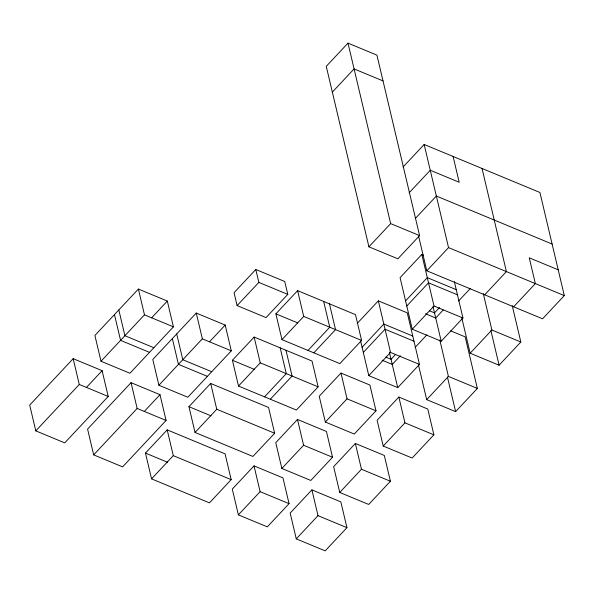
<?xml version="1.0" encoding="UTF-8"?>
<svg xmlns="http://www.w3.org/2000/svg" width="594" height="594" viewBox="0 0 594 594"><rect width="100%" height="100%" fill="white"/><g stroke="black" fill="none" stroke-linecap="round" stroke-linejoin="round"><path stroke-width="0.89" d="M347.995 43.132L326.255 66.342L368.919 246.807L397.861 258.806L419.594 235.603L376.93 55.131L347.995 43.132L390.652 223.596L419.594 235.603M73.173 358.672L29.7 405.086L35.796 430.865L64.739 442.872L108.205 396.458L102.116 370.678L73.173 358.672L79.269 384.459L108.205 396.458M138.38 289.055L94.906 335.469L101.002 361.249L129.945 373.247L173.418 326.841L167.322 301.054L138.38 289.055L144.476 314.835L173.418 326.841M332.35 92.122L354.083 68.911L383.026 80.918M35.796 430.865L79.269 384.459M101.002 361.249L144.476 314.835M86.36 387.488L102.116 370.678M151.544 317.901L167.322 301.054M131.051 382.677L87.585 429.091L93.674 454.87L122.616 466.869L166.09 420.455L159.994 394.676L131.051 382.677L137.147 408.457L166.09 420.455M196.265 313.053L152.792 359.467L158.888 385.246L187.823 397.252L231.296 350.839L225.2 325.059L196.265 313.053L202.354 338.84L231.296 350.839M255.791 269.498L234.058 292.701L237.103 305.591L266.045 317.597L287.786 294.386L284.734 281.497L255.791 269.498L258.843 282.388L287.786 294.386M93.674 454.87L137.147 408.457M158.888 385.246L202.354 338.84M237.103 305.591L258.843 282.388M144.245 411.494L159.994 394.676M209.43 341.899L225.2 325.059M403.044 167.018L424.161 144.476L539.924 192.478L564.3 295.597L542.567 318.807L426.796 270.805L418.607 236.137M145.463 453.088L167.204 429.878L225.081 453.883L231.177 479.662L209.444 502.866L151.559 478.868L145.463 453.088L167.597 462.266M188.937 406.675L210.67 383.472L268.555 407.469L274.651 433.249L252.91 456.452L195.032 432.454L188.937 406.675L211.07 415.852M232.41 360.261L254.143 337.058L312.028 361.055L318.117 386.835L296.384 410.046L238.506 386.041L232.41 360.261L254.254 369.32M275.883 313.847L297.616 290.644L355.494 314.642L361.59 340.421L339.857 363.632L281.972 339.627L275.883 313.847L297.728 322.906M409.14 192.798L430.249 170.255L459.192 182.254L453.096 156.474M151.559 478.868L173.292 455.665L167.204 429.878M195.032 432.454L216.765 409.251L210.67 383.472M238.506 386.041L260.239 362.837L254.143 337.058M281.972 339.627L303.712 316.424L297.616 290.644M368.919 246.807L390.652 223.596M415.228 218.577L436.345 196.035L552.108 244.037M264.553 396.844L286.286 373.633L280.19 347.854M308.019 350.43L329.759 327.227L323.663 301.44M270.337 399.242L292.07 376.039L285.981 350.252M313.81 352.829L335.543 329.625L329.447 303.846M357.232 323.403L378.341 300.861L407.284 312.86L419.475 364.426L397.735 387.63L368.8 375.631L360.617 341.023M423.522 255.153L421.814 254.447L400.081 277.658L412.266 329.217L441.208 341.216L462.949 318.013L454.343 281.623M426.796 270.805L448.537 247.601L424.161 144.476M362.095 347.275L383.828 324.064L412.771 336.063M405.568 300.861L427.301 277.65L456.244 289.649M254.024 465.882L232.291 489.085L238.38 514.864L267.322 526.871L289.063 503.66L282.967 477.88L254.024 465.882L260.12 491.661L289.063 503.66M297.497 419.468L275.757 442.671L281.853 468.458L310.796 480.457L332.529 457.246L326.44 431.467L297.497 419.468L303.593 445.248L332.529 457.246M340.971 373.054L319.23 396.265L325.326 422.044L354.269 434.043L376.002 410.833L369.906 385.053L340.971 373.054L347.059 398.834L376.002 410.833M363.313 352.428L385.046 329.224L413.988 341.223M406.786 306.014L428.519 282.811L457.462 294.81M238.38 514.864L260.12 491.661M281.853 468.458L303.593 445.248M325.326 422.044L347.059 398.834M368.8 375.631L390.533 352.42L378.341 300.861M412.266 329.217L434.006 306.014L421.814 254.447M395.381 354.633L391.038 359.273L385.929 357.15M439.478 307.551L434.504 312.86L429.403 310.744M400.326 355.806L392.255 364.426L382.039 360.194M443.176 310.061L435.729 318.013L425.512 313.781M415.109 347.408L426.908 334.808M458.583 300.995L470.381 288.394M484.682 294.802L506.415 271.599L482.038 168.473M311.909 489.879L290.169 513.082L296.265 538.869L325.208 550.868L346.941 527.658L340.845 501.878L311.909 489.879L317.998 515.659L346.941 527.658M355.375 443.466L333.642 466.676L339.738 492.456L368.681 504.454L390.414 481.251L384.318 455.464L355.375 443.466L361.471 469.245L390.414 481.251M398.849 397.052L377.116 420.262L383.212 446.042L412.147 458.041L433.887 434.838L427.791 409.058L398.849 397.052L404.945 422.839L433.887 434.838M296.265 538.869L317.998 515.659M339.738 492.456L361.471 469.245M383.212 446.042L404.945 422.839M450.698 330.858L465.169 336.865L477.353 388.424L455.62 411.627L426.678 399.628L448.418 376.425L439.798 339.976M512.214 305.561L520.827 342.01L499.094 365.213L470.151 353.215L491.884 330.012L483.271 293.562M513.624 306.808L535.357 283.598L529.261 257.818L558.204 269.817M448.537 247.601L564.3 295.597M434.006 306.014L462.949 318.013M491.884 330.012L520.827 342.01M303.712 316.424L361.59 340.421M390.533 352.42L419.475 364.426M448.418 376.425L477.353 388.424M260.239 362.837L318.117 386.835M153.853 347.72L124.911 335.721L118.815 309.942M211.731 371.725L182.796 359.726L176.7 333.939M149.502 352.361L120.567 340.362L114.471 314.582M207.388 376.366L178.445 364.367L172.349 338.58M216.765 409.251L274.651 433.249M173.292 455.665L231.177 479.662M490.896 330.546L499.094 365.213M461.746 317.656L470.151 353.215M433.033 306.608L441.208 341.216M447.423 376.96L455.62 411.627M418.48 364.961L426.678 399.628M389.345 352.131L397.735 387.63"/></g></svg>
